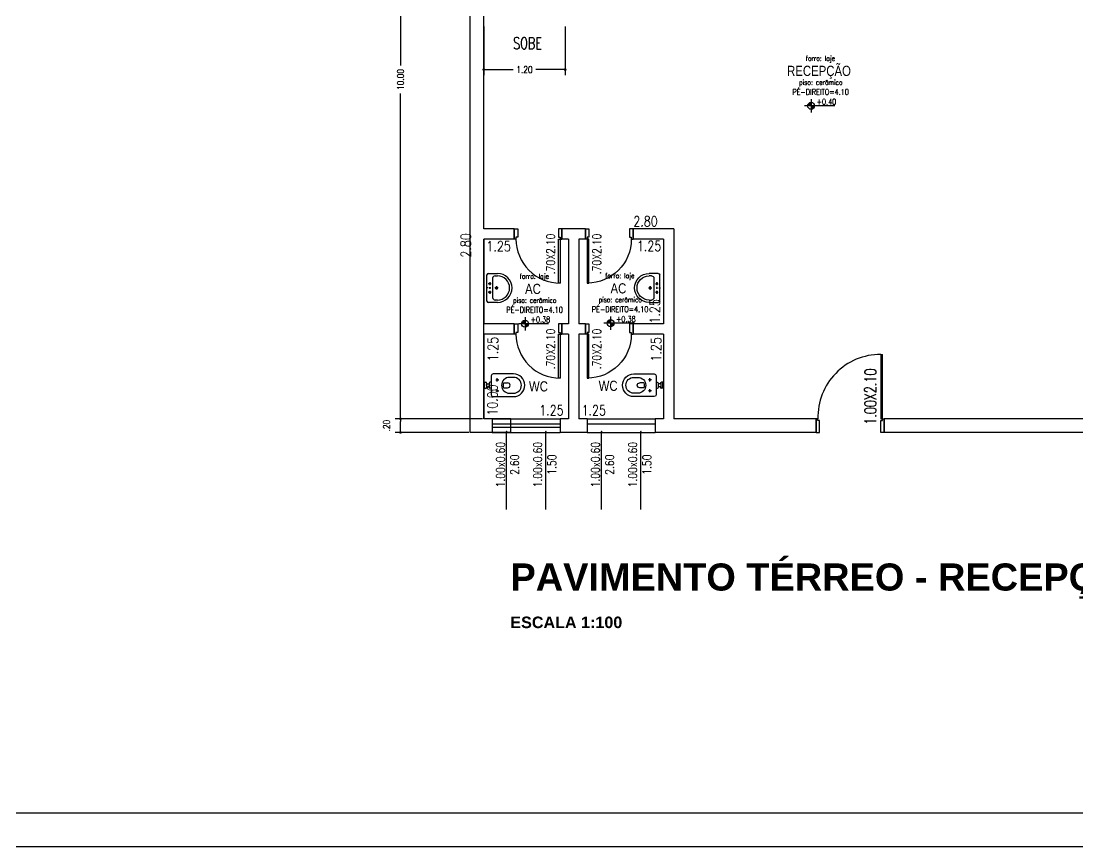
# Model space of a CAD drawing. Extents: x -4780 to 4154, y -1673 to 3208.
# Drawn here: x 686.23 to 701.8, y -482.69 to -470.52 of the extents above; entities that cross this region are included whole.
import ezdxf
from ezdxf.enums import TextEntityAlignment as Align

# ---------------------------------------------------------------- set-up
doc = ezdxf.new("R2010")
doc.units = 0
doc.header["$MEASUREMENT"] = 0
doc.header["$PDMODE"] = 34
for name, color, linetype in [('BIBLIOT', 1, 'Continuous'), ('COTAS', 5, 'Continuous'), ('MG', 5, 'Continuous'), ('PENA01', 1, 'Continuous'), ('PENA02', 2, 'Continuous'), ('PENA025', 8, 'Continuous'), ('pena06', 4, 'Continuous'), ('PF', 9, 'Continuous'), ('VERMELHA', 10, 'Continuous')]:
    doc.layers.add(name, color=color, linetype=linetype)
doc.layers.add('TEXTO', color=5, linetype='Continuous', lineweight=9)
doc.styles.add('ARIAL', font='txt', dxfattribs={"height": 0.35277})
doc.styles.add('PADRAO_TXT', font='romans.shx')
doc.styles.add('ROMANS', font='romand.shx', dxfattribs={"width": 0.8})
doc.styles.add('SANSSERIFBOLD', font='sasb____.pfb', dxfattribs={"width": 0.8})
doc.styles.add('STYLE1', font='romand.shx', dxfattribs={"width": 0.8})
doc.dimstyles.new('CORTE100', dxfattribs={"dimtxt": 0.1, "dimasz": 0.04, "dimexe": 0.08, "dimexo": 0.02, "dimgap": 0.05, "dimtad": 0, "dimzin": 4, "dimdsep": 46, "dimtxsty": 'ROMANS', "dimblk1": 'DOT', "dimblk2": 'DOT', "dimsah": 1, "dimcen": 0.09, "dimclrd": 30, "dimclre": 30, "dimclrt": 5, "dimadec": 0, "dimazin": 0, "dimtfac": 1, "dimtofl": 0, "dimtmove": 2, "dimatfit": 3, "dimldrblk": 'DOT', "dimfxl": 1, "dimtolj": 1, "dimtzin": 0, "dimarcsym": 0})
doc.dimstyles.new('INTERNA', dxfattribs={"dimscale": 0, "dimtxt": 0.15, "dimasz": 0.1, "dimexe": 0.1, "dimexo": 0.16, "dimgap": 0.09, "dimtad": 1, "dimzin": 4, "dimdsep": 46, "dimtxsty": 'ROMANS', "dimblk1": 'OBLIQUE', "dimblk2": 'OBLIQUE', "dimsah": 1, "dimcen": 0.09, "dimse1": 1, "dimse2": 1, "dimsd1": 1, "dimsd2": 1, "dimclrd": 4, "dimclre": 4, "dimadec": 0, "dimazin": 0, "dimtfac": 0.666667, "dimtofl": 0, "dimtmove": 2, "dimatfit": 3, "dimldrblk": 'OBLIQUE', "dimfxl": 1, "dimtolj": 1, "dimtzin": 0, "dimarcsym": 0})

# ---------------------------------------------------------------- blocks, each defined once
blk = doc.blocks.new('BACIA-5')
for p, q in [((-0.167, 0.438), (-0.167, 0.137)), ((-0.117, 0.438), (-0.117, 0.38)), ((-0.036, 0.292), (-0.036, 0.352)), ((0.036, 0.292), (0.036, 0.352)), ((0.117, 0.38), (0.117, 0.438)), ((0.166, 0.137), (0.166, 0.438)), ((-0.058, 0.2), (-0.104, 0.2)), ((-0.081, 0.177), (-0.081, 0.223)), ((0.104, 0.2), (0.058, 0.2)), ((0.081, 0.177), (0.081, 0.223)), ((-0.14, 0.11), (0.139, 0.11)), ((-0.045, 0.11), (-0.045, 0.092)), ((-0.045, 0.011), (-0.045, 0.029)), ((0.045, 0.011), (-0.045, 0.011)), ((-0.032, 0.078), (0.032, 0.078)), ((-0.032, 0.042), (0.032, 0.042)), ((-0.023, 0.042), (-0.023, 0.078)), ((0, 0.02), (0, 0)), ((0.022, 0.042), (0.022, 0.078)), ((0.045, 0.11), (0.045, 0.092)), ((0.045, 0.011), (0.045, 0.029))]:
    blk.add_line(p, q)
for centre in [(-0.081, 0.2), (0.081, 0.2)]:
    blk.add_circle(centre, 0.009)
for centre, radius, start, end in [((0, 0.438), 0.167, 0, 180), ((0, 0.438), 0.117, 0, 180), ((0, 0.38), 0.117, 180, 0), ((0, 0.352), 0.036, 0, 180), ((0, 0.388), 0.102, 249.3708, 290.6292), ((-0.14, 0.137), 0.027, 180, 270), ((-0.032, 0.092), 0.0135, 180, 270), ((-0.032, 0.029), 0.0135, 90, 180), ((0.032, 0.092), 0.0135, 270, 0), ((0.032, 0.029), 0.0135, 0, 90), ((0.139, 0.137), 0.027, 270, 0)]:
    blk.add_arc(centre, radius, start, end)
blk = doc.blocks.new('Lavatpeq')
for p, q in [((-0.193, 0), (0.193, 0)), ((0, -0.012), (0, 0.012)), ((-0.214, -0.156), (-0.214, -0.021)), ((-0.178, -0.156), (-0.178, -0.119)), ((0.143, -0.084), (-0.143, -0.084)), ((-0.041, -0.042), (-0.085, -0.042)), ((-0.063, -0.064), (-0.063, -0.02)), ((0.025, -0.14), (-0.025, -0.14)), ((0.012, -0.042), (-0.012, -0.042)), ((0, -0.054), (0, -0.03)), ((0, -0.165), (0, -0.114)), ((0.085, -0.042), (0.041, -0.042)), ((0.063, -0.064), (0.063, -0.02)), ((0.178, -0.119), (0.178, -0.156)), ((0.214, -0.021), (0.214, -0.156))]:
    blk.add_line(p, q)
for centre, radius in [((-0.063, -0.042), 0.0123), ((0, -0.14), 0.0158), ((0, -0.042), 0.007), ((0, -0.14), 0.00525), ((0.063, -0.042), 0.0123)]:
    blk.add_circle(centre, radius)
for centre, radius, start, end in [((-0.193, -0.021), 0.021, 90, 180), ((-0.143, -0.119), 0.035, 90, 180), ((0.143, -0.119), 0.035, 0, 90), ((0.193, -0.021), 0.021, 0, 90), ((0, -0.156), 0.214, 180, 0), ((0, -0.156), 0.178, 180, 0)]:
    blk.add_arc(centre, radius, start, end)
blk = doc.blocks.new('DOT')
at = {"layer": 'PENA01', "color": 0, "linetype": 'ByBlock'}
blk.add_line((-0.5, 0), (-1, 0), dxfattribs=at)
at = {"layer": 'PENA01', "color": 0, "linetype": 'ByBlock', "const_width": 0.5}
blk.add_lwpolyline([(-0.25, 0, 1), (0.25, 0, 1)], format="xyb", close=True, dxfattribs=at)
blk = doc.blocks.new('*D185')
at = {"layer": 'COTAS', "color": 30, "linetype": 'Continuous', "lineweight": -2, "transparency": 16777216}
for p, q in [((693.048, -470.603), (693.048, -471.317)), ((694.248, -470.603), (694.248, -471.317)), ((693.088, -471.237), (693.48, -471.237)), ((694.208, -471.237), (693.817, -471.237))]:
    blk.add_line(p, q, dxfattribs=at)
at = {"layer": 'DEFPOINTS', "color": 0, "linetype": 'Continuous', "transparency": 16777216}
for p in [(693.048, -470.583), (694.248, -470.583), (694.248, -471.237)]:
    blk.add_point(p, dxfattribs=at)
at = {"layer": 'COTAS', "color": 30, "linetype": 'Continuous', "lineweight": -2, "transparency": 16777216, "xscale": 0.04, "yscale": 0.04, "zscale": 0.04, "rotation": 180}
blk.add_blockref('DOT', (693.048, -471.237), dxfattribs=at)
at = {"layer": 'COTAS', "color": 30, "linetype": 'Continuous', "lineweight": -2, "transparency": 16777216, "xscale": 0.04, "yscale": 0.04, "zscale": 0.04}
blk.add_blockref('DOT', (694.248, -471.237), dxfattribs=at)
at = {"layer": 'COTAS', "color": 5, "linetype": 'Continuous', "transparency": 16777216, "insert": (693.648, -471.237), "char_height": 0.1, "attachment_point": 5, "style": 'ROMANS'}
blk.add_mtext('\\A1;1.20', dxfattribs=at)
blk = doc.blocks.new('P6015')
for points in [[(0.025, 0.153), (0.025, 0.803), (0.05, 0.803), (0.05, 0.153)], [(0.05, 0.003), (0.05, 0.128), (0.025, 0.128), (0.025, 0.153), (0, 0.153), (0, 0.003)], [(0.65, 0.003), (0.65, 0.128), (0.675, 0.128), (0.675, 0.153), (0.7, 0.153), (0.7, 0.003)]]:
    blk.add_lwpolyline(points, close=True)
blk.add_arc((0.025, 0.153), 0.65, 0, 90)
blk = doc.blocks.new('*D186')
at = {"layer": 'COTAS', "color": 30, "linetype": 'Continuous', "lineweight": -2, "transparency": 16777216}
for p, q in [((692.828, -466.383), (691.741, -466.383)), ((691.821, -466.423), (691.821, -471.177)), ((691.821, -476.343), (691.821, -471.589)), ((693.028, -476.383), (691.741, -476.383))]:
    blk.add_line(p, q, dxfattribs=at)
at = {"layer": 'DEFPOINTS', "color": 0, "linetype": 'Continuous', "transparency": 16777216}
for p in [(692.848, -466.383), (691.821, -476.383), (693.048, -476.383)]:
    blk.add_point(p, dxfattribs=at)
at = {"layer": 'COTAS', "color": 30, "linetype": 'Continuous', "lineweight": -2, "transparency": 16777216, "xscale": 0.04, "yscale": 0.04, "zscale": 0.04}
for p, rotation in [((691.821, -466.383), 90), ((691.821, -476.383), 270)]:
    blk.add_blockref('DOT', p, dxfattribs=dict(at, rotation=rotation))
at = {"layer": 'COTAS', "color": 5, "linetype": 'Continuous', "transparency": 16777216, "insert": (691.821, -471.383), "char_height": 0.1, "attachment_point": 5, "rotation": 90, "style": 'ROMANS'}
blk.add_mtext('\\A1;10.00', dxfattribs=at)
blk = doc.blocks.new('*D187')
at = {"color": 30, "linetype": 'Continuous', "lineweight": -2, "transparency": 16777216}
for p, q in [((692.828, -476.383), (691.741, -476.383)), ((691.821, -476.543), (691.821, -476.423)), ((692.828, -476.583), (691.741, -476.583))]:
    blk.add_line(p, q, dxfattribs=at)
at = {"layer": 'DEFPOINTS', "color": 0, "linetype": 'Continuous', "transparency": 16777216}
for p in [(691.821, -476.383), (692.848, -476.383), (692.848, -476.583)]:
    blk.add_point(p, dxfattribs=at)
at = {"color": 30, "linetype": 'Continuous', "lineweight": -2, "transparency": 16777216, "xscale": 0.04, "yscale": 0.04, "zscale": 0.04}
for p, rotation in [((691.821, -476.383), 90), ((691.821, -476.583), 270)]:
    blk.add_blockref('DOT', p, dxfattribs=dict(at, rotation=rotation))
at = {"color": 5, "linetype": 'Continuous', "transparency": 16777216, "insert": (691.616, -476.483), "char_height": 0.1, "attachment_point": 5, "rotation": 90, "style": 'ROMANS'}
blk.add_mtext('\\A1;.20', dxfattribs=at)
blk = doc.blocks.new('*D188')
at = {"layer": 'DEFPOINTS', "color": 0, "linetype": 'Continuous', "transparency": 16777216}
for p in [(692.898, -473.583), (692.785, -476.383), (692.898, -476.383)]:
    blk.add_point(p, dxfattribs=at)
at = {"layer": 'COTAS', "color": 0, "linetype": 'Continuous', "transparency": 16777216, "insert": (692.785, -473.827), "char_height": 0.15, "attachment_point": 5, "rotation": 90, "style": 'ROMANS'}
blk.add_mtext('\\A1;2.80', dxfattribs=at)
blk = doc.blocks.new('_OBLIQUE')
at = {"color": 0, "linetype": 'ByBlock'}
blk.add_line((-0.5, -0.5), (0.5, 0.5), dxfattribs=at)
blk = doc.blocks.new('*D189')
at = {"layer": 'DEFPOINTS', "color": 0, "linetype": 'Continuous', "transparency": 16777216}
for p in [(692.898, -473.583), (695.698, -473.472), (695.698, -473.583)]:
    blk.add_point(p, dxfattribs=at)
at = {"layer": 'COTAS', "color": 0, "linetype": 'Continuous', "transparency": 16777216, "insert": (695.432, -473.472), "char_height": 0.15, "attachment_point": 5, "style": 'ROMANS'}
blk.add_mtext('\\A1;2.80', dxfattribs=at)
blk = doc.blocks.new('*D190')
at = {"layer": 'DEFPOINTS', "color": 0, "linetype": 'Continuous', "transparency": 16777216}
for p in [(693.048, -473.733), (694.298, -473.733), (693.048, -473.839)]:
    blk.add_point(p, dxfattribs=at)
at = {"layer": 'COTAS', "color": 0, "linetype": 'Continuous', "transparency": 16777216, "insert": (693.268, -473.839), "char_height": 0.15, "attachment_point": 5, "style": 'ROMANS'}
blk.add_mtext('\\A1;1.25', dxfattribs=at)
blk = doc.blocks.new('*D191')
at = {"layer": 'DEFPOINTS', "color": 0, "linetype": 'Continuous', "transparency": 16777216}
for p in [(694.448, -473.733), (695.698, -473.733), (695.698, -473.836)]:
    blk.add_point(p, dxfattribs=at)
at = {"layer": 'COTAS', "color": 0, "linetype": 'Continuous', "transparency": 16777216, "insert": (695.485, -473.836), "char_height": 0.15, "attachment_point": 5, "style": 'ROMANS'}
blk.add_mtext('\\A1;1.25', dxfattribs=at)
blk = doc.blocks.new('*D192')
at = {"layer": 'DEFPOINTS', "color": 0, "linetype": 'Continuous', "transparency": 16777216}
for p in [(695.698, -473.733), (695.569, -474.983), (695.698, -474.983)]:
    blk.add_point(p, dxfattribs=at)
at = {"layer": 'COTAS', "color": 0, "linetype": 'Continuous', "transparency": 16777216, "insert": (695.569, -474.799), "char_height": 0.15, "attachment_point": 5, "rotation": 90, "style": 'ROMANS'}
blk.add_mtext('\\A1;1.25', dxfattribs=at)
blk = doc.blocks.new('*D193')
at = {"layer": 'DEFPOINTS', "color": 0, "linetype": 'Continuous', "transparency": 16777216}
for p in [(695.588, -475.133), (695.718, -475.133), (695.718, -476.383)]:
    blk.add_point(p, dxfattribs=at)
at = {"layer": 'COTAS', "color": 0, "linetype": 'Continuous', "transparency": 16777216, "insert": (695.588, -475.359), "char_height": 0.15, "attachment_point": 5, "rotation": 90, "style": 'ROMANS'}
blk.add_mtext('\\A1;1.25', dxfattribs=at)
blk = doc.blocks.new('*D194')
at = {"layer": 'DEFPOINTS', "color": 0, "linetype": 'Continuous', "transparency": 16777216}
for p in [(693.048, -475.133), (693.048, -476.383), (693.183, -476.383)]:
    blk.add_point(p, dxfattribs=at)
at = {"layer": 'COTAS', "color": 0, "linetype": 'Continuous', "transparency": 16777216, "insert": (693.183, -475.354), "char_height": 0.15, "attachment_point": 5, "rotation": 90, "style": 'ROMANS'}
blk.add_mtext('\\A1;1.25', dxfattribs=at)
blk = doc.blocks.new('*D195')
at = {"layer": 'DEFPOINTS', "color": 0, "linetype": 'Continuous', "transparency": 16777216}
for p in [(694.298, -476.257), (693.048, -476.383), (694.298, -476.383)]:
    blk.add_point(p, dxfattribs=at)
at = {"layer": 'COTAS', "color": 0, "linetype": 'Continuous', "transparency": 16777216, "insert": (694.045, -476.257), "char_height": 0.15, "attachment_point": 5, "style": 'ROMANS'}
blk.add_mtext('\\A1;1.25', dxfattribs=at)
blk = doc.blocks.new('*D196')
at = {"layer": 'DEFPOINTS', "color": 0, "linetype": 'Continuous', "transparency": 16777216}
for p in [(694.448, -476.258), (694.448, -476.383), (695.698, -476.383)]:
    blk.add_point(p, dxfattribs=at)
at = {"layer": 'COTAS', "color": 0, "linetype": 'Continuous', "transparency": 16777216, "insert": (694.67, -476.258), "char_height": 0.15, "attachment_point": 5, "style": 'ROMANS'}
blk.add_mtext('\\A1;1.25', dxfattribs=at)
blk = doc.blocks.new('*D197')
at = {"layer": 'DEFPOINTS', "color": 0, "linetype": 'Continuous', "transparency": 16777216}
for p in [(695.505, -466.383), (695.698, -466.383), (695.698, -473.583)]:
    blk.add_point(p, dxfattribs=at)
at = {"layer": 'COTAS', "color": 0, "linetype": 'Continuous', "transparency": 16777216, "insert": (695.505, -466.643), "char_height": 0.15, "attachment_point": 5, "rotation": 90, "style": 'ROMANS'}
blk.add_mtext('\\A1;7.20', dxfattribs=at)
blk = doc.blocks.new('*D198')
at = {"layer": 'DEFPOINTS', "color": 0, "linetype": 'Continuous', "transparency": 16777216}
for p in [(693.048, -466.383), (693.048, -476.383), (693.176, -476.383)]:
    blk.add_point(p, dxfattribs=at)
at = {"layer": 'COTAS', "color": 0, "linetype": 'Continuous', "transparency": 16777216, "insert": (693.176, -476.105), "char_height": 0.15, "attachment_point": 5, "rotation": 90, "style": 'ROMANS'}
blk.add_mtext('\\A1;10.00', dxfattribs=at)

msp = doc.modelspace()

# ---------------------------------------------------------------- hatches: boundary and pattern name
at = {"layer": 'PENA01'}
h = msp.add_hatch(color=256, dxfattribs=at)
h.paths.add_polyline_path([(697.822, -471.771), (697.871, -471.771), (697.873, -471.769), (697.873, -471.72, 0.414214)])
h.paths.add_polyline_path([(697.873, -471.771), (697.873, -471.822, 0.414214), (697.924, -471.771)])
h = msp.add_hatch(color=256, dxfattribs=at)
h.paths.add_polyline_path([(693.605, -474.981), (693.655, -474.981), (693.656, -474.98), (693.656, -474.93, 0.414214)])
h.paths.add_polyline_path([(693.656, -474.981), (693.656, -475.032, 0.414214), (693.708, -474.981)])
h = msp.add_hatch(color=256, dxfattribs=at)
h.paths.add_polyline_path([(694.866, -474.973), (694.915, -474.973), (694.917, -474.972), (694.917, -474.922, 0.414214)])
h.paths.add_polyline_path([(694.917, -474.973), (694.917, -475.024, 0.414214), (694.968, -474.973)])
at = {"layer": 'VERMELHA'}
for points in [[(693.396, -476.568, 1), (693.374, -476.568, 1)], [(693.953, -476.568, -1), (693.975, -476.568, -1)], [(694.796, -476.568, 1), (694.774, -476.568, 1)], [(695.353, -476.568, -1), (695.375, -476.568, -1)]]:
    msp.add_hatch(color=256, dxfattribs=at).paths.add_polyline_path(points)

# ---------------------------------------------------------------- linework, layer by layer
at = {"layer": 'MG'}
msp.add_line((718.382, -482.689), (630.696, -482.689), dxfattribs=at)
at = {"layer": 'PENA01'}
for p, q in [((697.873, -471.673), (697.873, -471.868)), ((698.22, -471.771), (697.776, -471.771)), ((697.871, -471.771), (697.873, -471.769)), ((694.003, -474.981), (693.56, -474.981)), ((693.655, -474.981), (693.656, -474.98)), ((693.656, -474.884), (693.656, -475.079)), ((695.264, -474.973), (694.82, -474.973)), ((694.915, -474.973), (694.917, -474.972)), ((694.917, -474.876), (694.917, -475.07)), ((693.173, -476.383), (694.173, -476.383)), ((694.573, -476.383), (695.573, -476.383)), ((693.173, -476.583), (694.173, -476.583)), ((693.384, -477.718), (693.384, -476.568)), ((693.963, -477.718), (693.963, -476.568)), ((694.573, -476.583), (695.573, -476.583)), ((694.784, -477.718), (694.784, -476.568)), ((695.363, -477.718), (695.363, -476.568))]:
    msp.add_line(p, q, dxfattribs=at)
for centre in [(697.873, -471.771), (693.656, -474.981), (694.917, -474.973)]:
    msp.add_circle(centre, 0.0511, dxfattribs=at)
at = {"layer": 'PENA02'}
for p, q in [((698.898, -475.433), (698.898, -476.383)), ((698.898, -475.433), (698.923, -475.433)), ((698.923, -476.383), (698.923, -475.433)), ((697.948, -476.583), (697.948, -476.383)), ((697.973, -476.383), (697.948, -476.383)), ((697.948, -476.383), (697.948, -476.583)), ((697.973, -476.408), (697.973, -476.383)), ((697.998, -476.408), (697.973, -476.408)), ((697.998, -476.583), (697.998, -476.408)), ((698.898, -476.383), (698.923, -476.383)), ((698.898, -476.583), (698.898, -476.408)), ((698.898, -476.408), (698.923, -476.408)), ((698.923, -476.408), (698.923, -476.383)), ((698.923, -476.383), (698.948, -476.383)), ((698.948, -476.583), (698.948, -476.383)), ((698.948, -476.383), (698.948, -476.583)), ((693.173, -476.456), (694.173, -476.456)), ((693.173, -476.506), (694.173, -476.506)), ((694.573, -476.456), (695.573, -476.456)), ((697.948, -476.583), (697.998, -476.583)), ((698.948, -476.583), (698.898, -476.583))]:
    msp.add_line(p, q, dxfattribs=at)
msp.add_arc((698.898, -476.358), 0.925, 90, 181.5278, dxfattribs=at)
at = {"layer": 'pena06'}
for p, q in [((692.848, -476.583), (692.848, -466.183)), ((693.048, -473.583), (693.048, -466.383)), ((693.498, -473.583), (693.048, -473.583)), ((693.498, -473.583), (693.498, -473.733)), ((694.198, -473.583), (694.198, -473.733)), ((694.548, -473.583), (694.198, -473.583)), ((694.548, -473.583), (694.548, -473.733)), ((695.848, -473.583), (695.248, -473.583)), ((695.248, -473.583), (695.248, -473.733)), ((695.848, -473.583), (695.848, -476.383)), ((693.048, -476.383), (693.048, -473.733)), ((693.048, -473.733), (693.048, -474.983)), ((693.498, -473.733), (693.048, -473.733)), ((694.298, -473.733), (694.198, -473.733)), ((694.298, -473.733), (694.298, -474.983)), ((694.448, -473.733), (694.448, -474.983)), ((694.548, -473.733), (694.448, -473.733)), ((695.698, -473.733), (695.248, -473.733)), ((695.698, -473.733), (695.698, -474.483)), ((695.698, -474.483), (695.698, -474.883)), ((693.498, -474.983), (693.048, -474.983)), ((693.498, -474.983), (693.498, -475.133)), ((694.298, -474.983), (694.198, -474.983)), ((694.198, -474.983), (694.198, -475.133)), ((694.548, -474.983), (694.448, -474.983)), ((694.548, -474.983), (694.548, -475.133)), ((695.698, -474.983), (695.248, -474.983)), ((695.248, -474.983), (695.248, -475.133)), ((695.698, -474.883), (695.698, -474.983)), ((693.048, -475.133), (693.048, -476.383)), ((693.498, -475.133), (693.048, -475.133)), ((694.298, -475.133), (694.198, -475.133)), ((694.298, -475.133), (694.298, -476.383)), ((694.448, -475.133), (694.448, -476.383)), ((694.548, -475.133), (694.448, -475.133)), ((695.698, -475.133), (695.248, -475.133)), ((695.698, -475.133), (695.698, -476.383)), ((692.898, -476.383), (692.508, -476.383)), ((693.173, -476.383), (693.048, -476.383)), ((693.448, -476.383), (693.048, -476.383)), ((693.173, -476.383), (693.173, -476.583)), ((693.448, -476.583), (693.448, -476.383)), ((694.298, -476.383), (694.173, -476.383)), ((694.173, -476.383), (694.173, -476.583)), ((694.548, -476.383), (694.448, -476.383)), ((694.573, -476.383), (694.548, -476.383)), ((694.573, -476.383), (694.573, -476.583)), ((695.573, -476.383), (695.573, -476.583)), ((695.698, -476.383), (695.573, -476.383)), ((697.448, -476.383), (695.848, -476.383)), ((697.948, -476.383), (697.448, -476.383)), ((702.648, -476.383), (698.948, -476.383)), ((693.448, -476.583), (692.848, -476.583)), ((694.573, -476.583), (694.173, -476.583)), ((697.948, -476.583), (695.573, -476.583)), ((702.648, -476.583), (698.948, -476.583))]:
    msp.add_line(p, q, dxfattribs=at)
at = {"layer": 'PF'}
msp.add_line((632.446, -482.189), (717.882, -482.189), dxfattribs=at)

# ---------------------------------------------------------------- block references
at = {"layer": 'BIBLIOT'}
for name, p, rotation in [('Lavatpeq', (693.095, -474.454), 90), ('BACIA-5', (693.048, -475.888), 270)]:
    msp.add_blockref(name, p, dxfattribs=dict(at, rotation=rotation))
at = {"layer": 'BIBLIOT', "xscale": -1}
for name, p, rotation in [('Lavatpeq', (695.641, -474.454), 270), ('BACIA-5', (695.698, -475.888), 90)]:
    msp.add_blockref(name, p, dxfattribs=dict(at, rotation=rotation))
at = {"layer": 'PENA02', "rotation": 180.0000000000065}
for p in [(694.198, -473.58), (694.198, -474.98)]:
    msp.add_blockref('P6015', p, dxfattribs=at)
at = {"layer": 'PENA02', "xscale": -1, "rotation": 180}
for p in [(694.548, -473.58), (694.548, -474.98)]:
    msp.add_blockref('P6015', p, dxfattribs=at)

# ---------------------------------------------------------------- texts
at = {"layer": 'COTAS', "color": 5, "char_height": 0.075, "attachment_point": 5, "rotation": 90, "style": 'STYLE1'}
for insert in [(694.033, -473.954), (694.714, -473.954), (694.033, -475.354), (694.714, -475.354)]:
    msp.add_mtext('\\A1;{\\H1.667x;.70X2.10}', dxfattribs=dict(at, insert=insert))
at = {"layer": 'COTAS', "char_height": 0.125, "width": 1.7353, "attachment_point": 5, "rotation": 90, "style": 'ROMANS'}
for s, insert in [('1.00x0.60\\P2.60{\\Fromand.shx|c1;}', (693.399, -477.058)), ('1.00x0.60\\P1.50', (693.948, -477.058)), ('1.00x0.60\\P2.60{\\Fromand.shx|c1;}', (694.799, -477.058)), ('1.00x0.60\\P1.50', (695.348, -477.058))]:
    msp.add_mtext(s, dxfattribs=dict(at, insert=insert))
at = {"layer": 'PENA02', "linetype": 'Continuous', "style": 'SANSSERIFBOLD'}
msp.add_text('ESCALA 1:100', height=0.17, dxfattribs=at).set_placement((693.44, -479.466))
at = {"layer": 'PENA025', "style": 'ARIAL', "width": 0.8}
for s, p in [('RECEPÇÃO', (697.989, -471.258)), ('AC', (693.773, -474.468)), ('AC', (695.033, -474.46)), ('WC', (693.854, -475.904)), ('WC', (694.881, -475.896))]:
    msp.add_text(s, height=0.15, dxfattribs=at).set_placement(p, align=Align.MIDDLE)
at = {"layer": 'PENA025', "insert": (693.442, -478.513), "char_height": 0.4, "width": 34.05, "attachment_point": 1, "style": 'PADRAO_TXT'}
msp.add_mtext('{\\fArial|b1|i0|c0|p34;PAVIMENTO TÉRREO - RECEPÇÃO / VESTIÁRIOS}', dxfattribs=at)
at = {"layer": 'TEXTO', "style": 'STYLE1', "width": 0.7}
for s, height, p in [('SOBE', 0.172, (693.694, -470.848)), ('PÉ-DIREITO=4.10', 0.086, (698.013, -471.552)), ('PÉ-DIREITO=4.10', 0.086, (693.797, -474.762)), ('PÉ-DIREITO=4.10', 0.086, (695.057, -474.754))]:
    msp.add_text(s, height=height, dxfattribs=at).set_placement(p, align=Align.MIDDLE)
for s, height, p in [('forro: laje', 0.075, (697.793, -471.109)), ('piso: cerâmico', 0.075, (697.697, -471.463)), ('+0.40', 0.086, (697.954, -471.753)), ('forro: laje', 0.075, (693.577, -474.319)), ('forro: laje', 0.075, (694.837, -474.311)), ('piso: cerâmico', 0.075, (693.481, -474.674)), ('piso: cerâmico', 0.075, (694.741, -474.665)), ('+0.38', 0.086, (694.998, -474.955)), ('+0.38', 0.086, (693.738, -474.963))]:
    msp.add_text(s, height=height, dxfattribs=at).set_placement(p)
msp.add_text('1.00X2.10', height=0.172, rotation=90, dxfattribs=at).set_placement((698.748, -476.055), align=Align.MIDDLE)

# ---------------------------------------------------------------- dimensions: what is measured, and where the dimension line sits
at = {"linetype": 'Continuous'}
dim = msp.add_linear_dim(base=(691.821, -476.383), p1=(692.848, -476.583), p2=(692.848, -476.383), angle=90, dimstyle='CORTE100', dxfattribs=at)
dim.commit()
dim.dimension.update_dxf_attribs({"geometry": '*D187', "text_midpoint": (691.616, -476.483)})
at = {"layer": 'COTAS', "linetype": 'Continuous'}
dim = msp.add_linear_dim(base=(691.821, -476.383), p1=(692.848, -466.383), p2=(693.048, -476.383), angle=90, dimstyle='CORTE100', dxfattribs=at)
dim.commit()
dim.dimension.update_dxf_attribs({"geometry": '*D186', "text_midpoint": (691.821, -471.383)})
for base, p1, p2, picture, middle in [((693.176, -476.383), (693.048, -466.383), (693.048, -476.383), '*D198', (693.176, -476.105)), ((695.505, -466.383), (695.698, -473.583), (695.698, -466.383), '*D197', (695.505, -466.643)), ((692.785, -476.383), (692.898, -473.583), (692.898, -476.383), '*D188', (692.785, -473.827)), ((695.569, -474.983), (695.698, -473.733), (695.698, -474.983), '*D192', (695.569, -474.799)), ((693.183, -476.383), (693.048, -475.133), (693.048, -476.383), '*D194', (693.183, -475.354)), ((695.588, -475.133), (695.718, -476.383), (695.718, -475.133), '*D193', (695.588, -475.359))]:
    dim = msp.add_linear_dim(base=base, p1=p1, p2=p2, angle=90, dimstyle='INTERNA', override={"dimscale": 1}, dxfattribs=at)
    dim.commit()
    dim.dimension.update_dxf_attribs({"geometry": picture, "text_midpoint": middle, "dimtype": 160})
dim = msp.add_linear_dim(base=(694.248, -471.237), p1=(693.048, -470.583), p2=(694.248, -470.583), dimstyle='CORTE100', dxfattribs=at)
dim.commit()
dim.dimension.update_dxf_attribs({"geometry": '*D185', "text_midpoint": (693.648, -471.237)})
for base, p1, p2, picture, middle in [((695.698, -473.472), (692.898, -473.583), (695.698, -473.583), '*D189', (695.432, -473.472)), ((693.048, -473.839), (694.298, -473.733), (693.048, -473.733), '*D190', (693.268, -473.839)), ((695.698, -473.836), (694.448, -473.733), (695.698, -473.733), '*D191', (695.485, -473.836)), ((694.298, -476.257), (693.048, -476.383), (694.298, -476.383), '*D195', (694.045, -476.257)), ((694.448, -476.258), (695.698, -476.383), (694.448, -476.383), '*D196', (694.67, -476.258))]:
    dim = msp.add_linear_dim(base=base, p1=p1, p2=p2, dimstyle='INTERNA', override={"dimscale": 1}, dxfattribs=at)
    dim.commit()
    dim.dimension.update_dxf_attribs({"geometry": picture, "text_midpoint": middle, "dimtype": 160})

doc.saveas('drawing.dxf')
